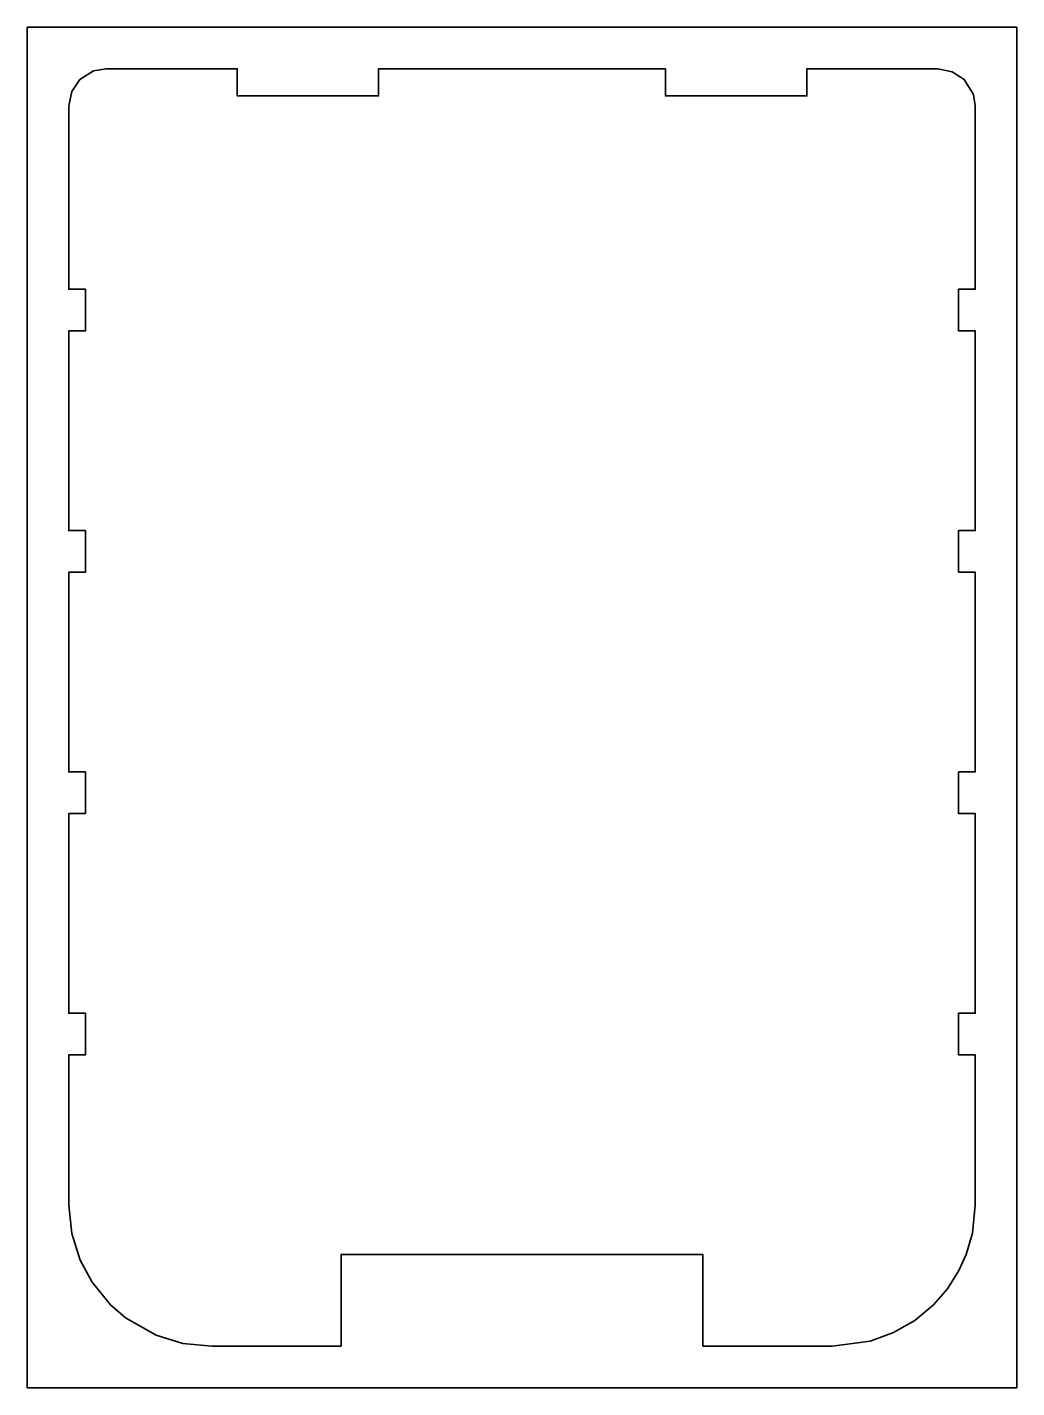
# Model space of a CAD drawing. Header units: millimetres. Extents: x -14 to 224, y -15 to 312.
import ezdxf

# ---------------------------------------------------------------- set-up
doc = ezdxf.new("R2010")
doc.units = ezdxf.units.MM
doc.header["$MEASUREMENT"] = 0
doc.layers.get('0').update_dxf_attribs({"lineweight": 0})
doc.layers.add('Safety', color=7, linetype='Continuous', lineweight=0)

msp = doc.modelspace()

# ---------------------------------------------------------------- linework, layer by layer
at = {"color": 240, "lineweight": 35, "true_color": 0xed2024}
msp.add_lwpolyline([(-3.87, 133.2), (-1.87, 133.2), (0.13, 133.2), (0.13, 128.2), (0.13, 123.2), (-1.87, 123.2), (-3.87, 123.2), (-3.87, 99.2), (-3.87, 75.2), (-3.87, 75.2), (-3.87, 75.2), (-1.87, 75.2), (0.13, 75.2), (0.13, 70.2), (0.13, 65.2), (-1.87, 65.2), (-3.87, 65.2), (-3.87, 65.2), (-3.87, 65.2), (-3.87, 47.14), (-3.87, 29.09), (-3.17, 22.26), (-1.17, 15.9), (1.72, 10.55), (6.2, 5.12), (9.81, 2.03), (17.13, -2.14), (23.59, -4.12), (30.52, -4.8), (39.84, -4.8), (46.07, -4.8), (61.63, -4.8), (61.63, 6.2), (61.63, 17.2), (83.38, 17.2), (105.13, 17.2), (126.88, 17.2), (148.63, 17.2), (148.63, 6.2), (148.63, -4.8), (164.18, -4.8), (170.05, -4.8), (179.74, -4.8), (188.87, -3.6), (194.5, -1.53), (199.58, 1.4), (204.06, 5.12), (207.44, 9), (210.2, 13.35), (211.95, 17.2), (213.44, 22.33), (214.13, 29.09), (214.13, 47.14), (214.13, 65.2), (214.13, 65.2), (214.13, 65.2), (212.13, 65.2), (210.13, 65.2), (210.13, 70.2), (210.13, 75.2), (212.13, 75.2), (214.13, 75.2), (214.13, 75.2), (214.13, 75.2), (214.13, 99.2), (214.13, 123.2), (212.13, 123.2), (210.13, 123.2), (210.13, 128.2), (210.13, 133.2), (212.13, 133.2), (214.13, 133.2), (214.13, 133.2), (214.13, 133.2), (214.13, 157.2), (214.13, 181.2), (214.13, 181.2), (214.13, 181.2), (212.13, 181.2), (210.13, 181.2), (210.13, 186.2), (210.13, 191.2), (212.13, 191.2), (214.13, 191.2), (214.13, 191.2), (214.13, 191.2), (214.13, 215.2), (214.13, 239.2), (214.13, 239.2), (214.13, 239.2), (212.13, 239.2), (210.13, 239.2), (210.13, 244.2), (210.13, 249.2), (212.13, 249.2), (214.13, 249.2), (214.13, 249.2), (214.13, 249.2), (214.13, 271.25), (214.13, 293.31), (213.7, 296.02), (211.49, 299.59), (208.62, 301.5), (205.11, 302.2), (189.37, 302.2), (173.63, 302.2), (173.63, 298.95), (173.63, 295.7), (156.63, 295.7), (139.63, 295.7), (139.63, 298.95), (139.63, 302.2), (128.28, 302.2), (105.13, 302.2), (105.13, 302.2), (105.13, 302.2), (81.97, 302.2), (70.63, 302.2), (70.63, 298.95), (70.63, 295.7), (53.63, 295.7), (36.63, 295.7), (36.63, 298.95), (36.63, 302.2), (20.89, 302.2), (5.15, 302.2), (2.1, 301.68), (-1.23, 299.59), (-3.16, 296.77), (-3.87, 293.31), (-3.87, 271.25), (-3.87, 249.2), (-3.87, 249.2), (-3.87, 249.2), (-1.87, 249.2), (0.13, 249.2), (0.13, 244.2), (0.13, 239.2), (-1.87, 239.2), (-3.87, 239.2), (-3.87, 239.2), (-3.87, 239.2), (-3.87, 215.2), (-3.87, 191.2), (-3.87, 191.2), (-3.87, 191.2), (-1.87, 191.2), (0.13, 191.2), (0.13, 186.2), (0.13, 181.2), (-1.87, 181.2), (-3.87, 181.2), (-3.87, 181.2), (-3.87, 181.2), (-3.87, 157.2), (-3.87, 133.2), (-3.87, 133.2)], close=True, dxfattribs=at)
at = {"layer": 'Safety', "color": 240, "lineweight": 35, "true_color": 0xed2024}
msp.add_lwpolyline([(224.13, -14.8), (-13.87, -14.8), (-13.87, 312.2), (224.13, 312.2)], close=True, dxfattribs=at)

doc.saveas('drawing.dxf')
